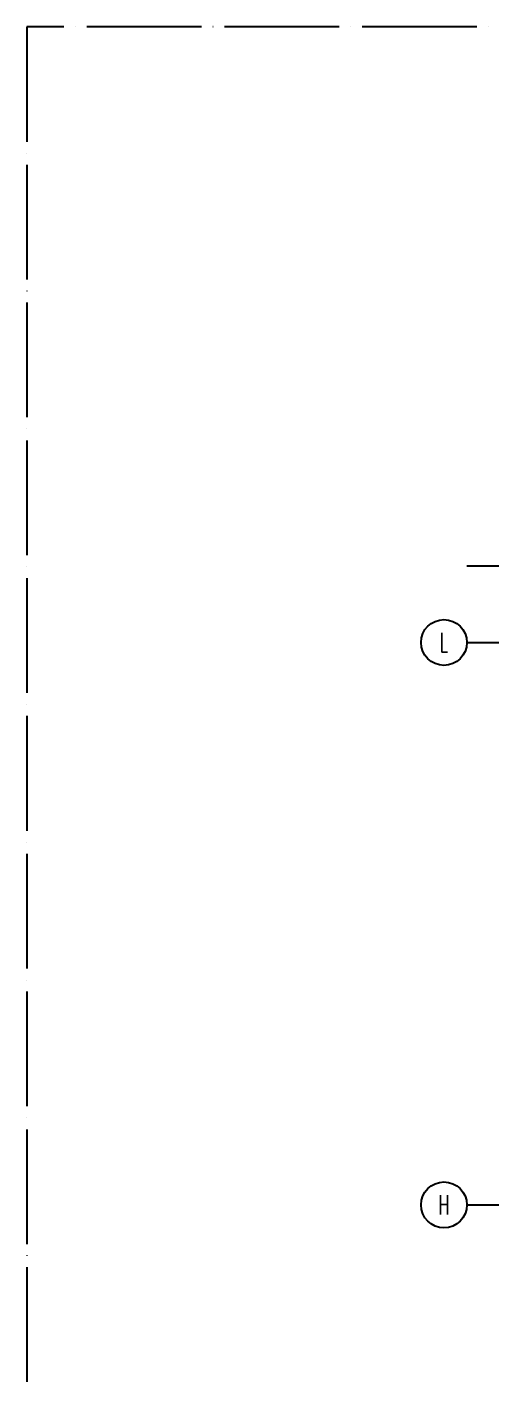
# Model space of a CAD drawing. Extents: x 2771 to 11885, y 4059 to 11529.
# Drawn here: x 2771 to 3378, y 5461 to 7223 of the extents above; entities that cross this region are included whole.
import ezdxf
from ezdxf.enums import TextEntityAlignment as Align

# ---------------------------------------------------------------- set-up
doc = ezdxf.new("R2010")
doc.units = 0
doc.header["$LTSCALE"] = 60
doc.linetypes.add('EJES', pattern=[3, 2.5, -0.25, 0, -0.25])
doc.layers.get('0').update_dxf_attribs({"linetype": 'CONTINUOUS'})
doc.layers.add('CROP', color=8, linetype='EJES', plot=False)
doc.layers.add('EJES', color=1, linetype='EJES')
doc.layers.add('TITULO', color=6, linetype='CONTINUOUS')
doc.styles.add('COTAS', font='romans.shx', dxfattribs={"width": 0.9})

# ---------------------------------------------------------------- blocks, each defined once
blk = doc.blocks.new('*U7')
at = {"layer": 'CROP'}
blk.add_lwpolyline([(-1974.1, -166.6), (3297, -166.6), (3297, 2997.6), (-1974.1, 2997.6)], close=True, dxfattribs=at)
at = {"color": 2, "style": 'COTAS', "width": 0.9}
blk.add_attdef('ESCALA', (29.5, -27), '', height=12, dxfattribs=at)
at = {"layer": 'TITULO', "color": 7, "style": 'COTAS', "width": 0.9}
blk.add_attdef('TITULO', (25, 20), '', height=35, dxfattribs=at)
at = {"layer": 'TITULO', "color": 2, "style": 'COTAS', "width": 0.9}
blk.add_attdef('NV_LOSAS', text='', height=15, dxfattribs=at).set_placement((434.5, -56), align=Align.RIGHT)
blk.add_attdef('NIVEL', text='', height=15, dxfattribs=at).set_placement((522.8, -50), align=Align.MIDDLE)
blk.add_attdef('SIC', (602, -56), '', height=15, dxfattribs=at)
blk = doc.blocks.new('$EJE$')
at = {"color": 6}
blk.add_circle((0, 0), 30, dxfattribs=at)
at = {"color": 6, "style": 'COTAS', "width": 0.6}
blk.add_attdef('EJE', text='', height=25, dxfattribs=at).set_placement((0, 0), align=Align.MIDDLE)

msp = doc.modelspace()

# ---------------------------------------------------------------- linework, layer by layer
at = {"layer": 'EJES'}
for points in [[(3346.45585631, 6518.70691493), (7642.45585631, 6518.70691493)], [(3346.45585631, 6418.70691493), (7642.45585631, 6418.70691493)], [(3346.45585631, 5683.70691493), (4395.60286622, 5683.70691493)]]:
    msp.add_lwpolyline(points, dxfattribs=at)

# ---------------------------------------------------------------- block references
msp.add_blockref('*U7', (4745.17327493, 4225.60696946))
for p, values in [((3316.45585631, 6418.70691493), {'EJE': 'L'}), ((3316.45585631, 5683.70691493), {'EJE': 'H'})]:
    msp.add_blockref('$EJE$', p).add_auto_attribs(values)

doc.saveas('drawing.dxf')
